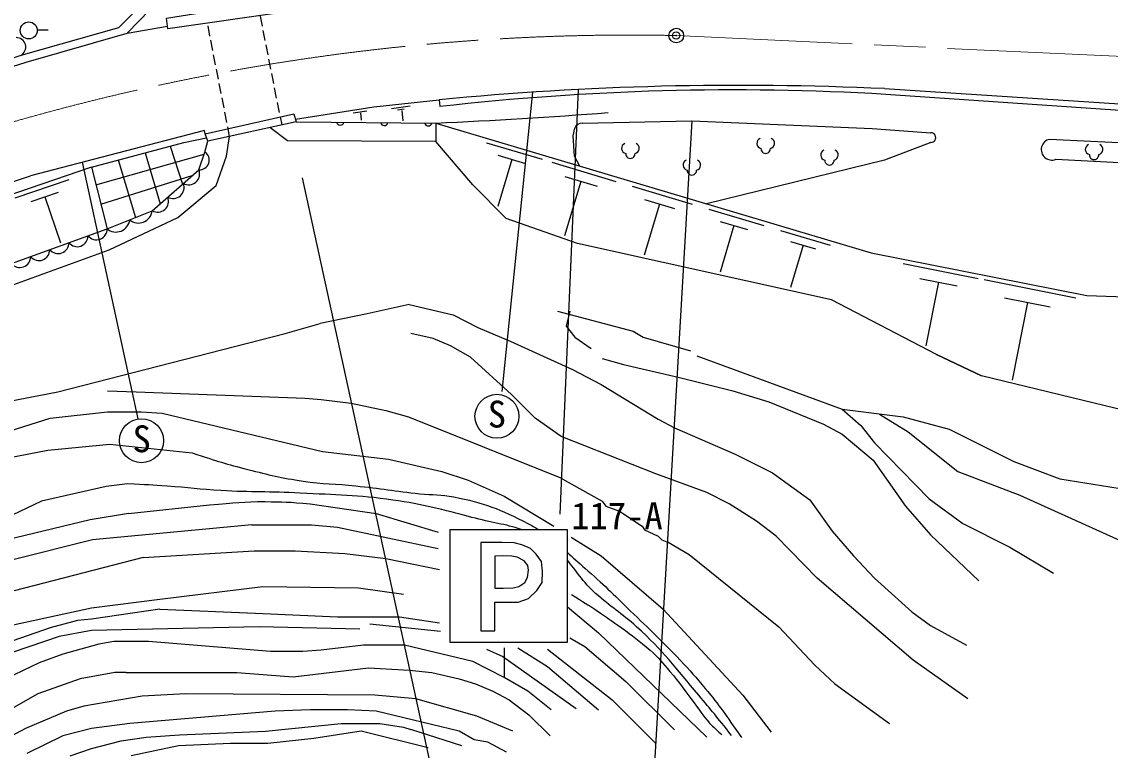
# Model space of a CAD drawing. Units: millimetres, scale not verified. Extents: x 40000 to 680000, y 20000 to 380000.
# Drawn here: x 326038 to 400172, y 266336 to 315993 of the extents above; entities that cross this region are included whole.
import ezdxf
from ezdxf.enums import TextEntityAlignment as Align

# ---------------------------------------------------------------- set-up
doc = ezdxf.new("R2010")
doc.units = ezdxf.units.MM
doc.header["$LTSCALE"] = 1000
doc.header["$PDMODE"] = 32
doc.header["$PDSIZE"] = 500
doc.linetypes.add('CHAIN', pattern=[18.5, 12, -1.5, 3.5, -1.5])
for name, color, linetype, lineweight in [('M-BGD', 7, 'Continuous', 25), ('M-BMK', 2, 'CHAIN', 13), ('M-BMK-SRVR', 3, 'Continuous', 25), ('M-STR-STR1', 1, 'Continuous', 25), ('M-STR-STRC', 7, 'Continuous', 25)]:
    doc.layers.add(name, color=color, linetype=linetype, lineweight=lineweight)
doc.styles.add('ＭＳ ゴシック', font='')
doc.styles.get('ＭＳ ゴシック').set_extended_font_data('MS Gothic')

msp = doc.modelspace()

# ---------------------------------------------------------------- linework, layer by layer
at = {"layer": 'M-BGD'}
for p, q in [((327095, 315442), (327827, 315442)), ((384806, 311432), (408104, 309935)), ((360833, 311190), (358742, 290790)), ((408016, 309462), (384885, 311037)), ((348612, 309783), (349533, 309923)), ((351218, 310079), (352487, 310261)), ((351639, 309980), (352081, 310048)), ((351915, 309944), (351982, 309237)), ((344726, 309168), (354240, 309086)), ((349116, 309778), (349163, 309294)), ((357694, 307743), (361472, 306616)), ((331087, 304870), (338453, 306964)), ((334437, 307060), (335460, 303584)), ((336155, 307518), (336987, 304925)), ((333957, 288918), (330164, 306411)), ((332602, 306571), (333777, 302654)), ((359414, 306613), (358456, 303402)), ((358470, 306895), (360358, 306331)), ((362132, 306419), (366506, 305115)), ((330777, 306084), (331851, 301883)), ((331420, 303567), (337645, 305504)), ((363030, 305437), (365217, 304785)), ((325578, 303988), (329263, 305249)), ((364123, 305111), (363014, 301393)), ((367601, 304788), (371702, 303565)), ((326688, 303750), (328531, 304381)), ((327610, 304066), (328682, 300933)), ((369468, 303561), (368428, 300076)), ((368443, 303867), (370493, 303256)), ((372843, 303225), (376579, 302110)), ((374544, 302107), (373596, 298931)), ((373610, 302386), (375478, 301828)), ((377706, 301774), (381105, 300760)), ((378404, 301011), (380103, 300504)), ((379254, 300757), (378392, 297869)), ((386079, 299504), (391183, 298495)), ((387204, 298486), (389756, 297982)), ((388480, 298234), (387623, 293896)), ((391596, 298414), (397835, 297181)), ((352423, 296725), (349573, 296094)), ((352423, 296725), (355415, 296009)), ((392971, 297170), (396090, 296554)), ((394531, 296862), (393483, 291559)), ((349573, 296094), (346355, 295416)), ((355415, 296009), (357108, 295162)), ((362527, 296263), (367691, 294908)), ((363373, 296263), (363119, 295247)), ((343985, 294739), (346355, 295416)), ((357108, 295162), (359309, 294231)), ((363119, 295247), (363712, 294485)), ((328491, 290760), (343985, 294739)), ((354060, 294400), (352536, 294739)), ((355245, 293892), (354060, 294400)), ((363712, 294485), (364813, 293723)), ((367691, 294908), (368369, 294485)), ((368369, 294485), (371586, 293554)), ((356600, 293130), (355245, 293892)), ((359309, 294231), (363543, 292284)), ((359394, 290590), (356600, 293130)), ((365575, 293046), (367014, 292622)), ((372009, 293215), (381915, 289574)), ((388350, 293300), (391398, 291860)), ((363543, 292284), (365490, 291268)), ((367014, 292622), (370739, 291776)), ((370739, 291776), (374465, 290844)), ((320532, 289236), (328491, 290760)), ((331877, 290844), (333825, 290760)), ((333825, 290760), (345339, 290336)), ((365490, 291268), (369385, 288897)), ((374465, 290844), (376920, 290082)), ((345339, 290336), (346440, 290252)), ((346440, 290252), (348472, 289998)), ((348472, 289998), (350843, 289490)), ((361003, 288982), (359394, 290590)), ((376920, 290082), (380645, 288558)), ((327983, 288982), (331877, 289405)), ((331877, 289405), (334163, 289405)), ((334163, 289405), (335603, 289320)), ((335603, 289320), (346525, 286696)), ((350843, 289490), (352367, 289066)), ((381915, 289574), (386064, 289066)), ((381915, 289574), (383185, 288474)), ((384455, 289236), (386403, 288050)), ((320193, 286526), (327983, 288982)), ((352367, 289066), (362696, 284918)), ((362781, 287712), (361003, 288982)), ((369385, 288897), (370485, 288304)), ((380645, 288558), (381915, 287881)), ((383185, 288474), (384117, 287288)), ((386064, 289066), (389197, 288220)), ((369215, 285172), (362781, 287712)), ((370485, 288304), (374634, 286526)), ((381915, 287881), (384032, 286103)), ((386403, 288050), (389789, 285341)), ((389197, 288220), (393599, 286018)), ((327813, 286780), (332047, 287204)), ((332047, 287204), (337635, 286611)), ((384117, 287288), (387842, 283478)), ((325104, 286272), (327813, 286780)), ((346525, 286696), (351012, 286188)), ((351012, 286188), (354653, 285341)), ((374634, 286526), (377174, 285256)), ((384032, 286103), (386233, 282970)), ((393599, 286018), (396732, 284833)), ((354653, 285341), (356431, 284748)), ((356431, 284748), (358886, 283648)), ((362696, 284918), (365575, 283309)), ((372687, 283902), (369215, 285172)), ((377174, 285256), (379714, 283394)), ((389789, 285341), (394023, 283732)), ((396732, 284833), (401981, 283986)), ((331793, 284325), (327390, 283309)), ((333232, 284494), (331793, 284325)), ((327390, 283309), (324173, 281785)), ((358886, 283648), (362273, 281616)), ((365575, 283309), (365829, 282970)), ((374211, 283140), (372687, 283902)), ((379714, 283394), (381238, 281277)), ((387842, 283478), (390128, 281785)), ((394023, 283732), (401304, 280430)), ((333317, 282462), (330692, 282039)), ((333317, 282462), (338820, 283055)), ((345678, 283140), (350165, 282462)), ((350165, 282462), (354399, 281192)), ((365829, 282970), (366760, 282632)), ((366760, 282632), (368284, 281616)), ((376073, 281954), (374211, 283140)), ((386233, 282970), (387927, 281023)), ((330692, 282039), (323665, 280346)), ((377428, 280938), (376073, 281954)), ((390128, 281785), (393345, 280176)), ((341699, 281700), (330861, 280684)), ((341699, 281700), (345763, 281700)), ((345763, 281700), (347541, 281531)), ((347541, 281531), (354399, 280092)), ((368284, 281616), (368453, 281362)), ((368453, 281362), (369385, 280938)), ((381238, 281277), (382677, 279584)), ((387927, 281023), (391229, 277890)), ((330861, 280684), (325527, 279330)), ((363458, 280854), (365490, 279584)), ((369385, 280938), (369639, 280684)), ((369639, 280684), (370078, 280506)), ((370062, 280515), (371501, 279668)), ((380222, 278060), (377428, 280938)), ((334313, 279484), (341868, 279922)), ((341868, 279922), (344662, 279922)), ((344662, 279922), (348049, 279753)), ((348049, 279753), (350843, 279414)), ((365490, 279584), (369723, 275943)), ((371501, 279668), (377597, 274758)), ((382677, 279584), (384117, 278060)), ((393345, 280176), (396309, 278398)), ((334313, 279484), (325527, 277213)), ((350843, 279414), (354483, 278652)), ((386741, 272472), (380222, 278060)), ((384117, 278060), (386657, 275774)), ((342461, 277467), (335433, 276620)), ((348980, 277382), (342461, 277467)), ((352028, 276959), (348980, 277382)), ((335433, 276620), (330777, 276028)), ((330777, 276028), (324935, 274758)), ((335433, 275943), (330777, 275266)), ((335433, 275943), (341953, 275689)), ((363204, 276112), (365321, 274334)), ((369723, 275943), (375142, 270101)), ((329845, 275181), (327983, 274673)), ((330777, 275266), (329845, 275181)), ((341953, 275689), (347541, 275435)), ((347541, 275435), (351774, 275435)), ((351774, 275435), (354483, 275012)), ((386657, 275774), (387927, 274842)), ((327983, 274673), (321633, 272472)), ((330777, 274504), (328575, 274080)), ((342207, 274758), (330777, 274504)), ((349065, 274588), (342207, 274758)), ((354568, 274419), (349742, 274927)), ((365321, 274334), (372687, 267222)), ((377597, 274758), (380053, 272133)), ((387927, 274842), (390382, 273488)), ((328575, 274080), (323580, 272387)), ((331285, 273572), (328829, 272895)), ((332301, 273742), (331285, 273572)), ((334671, 273742), (332301, 273742)), ((342969, 273064), (334671, 273742)), ((363373, 273996), (364389, 273403)), ((328829, 272895), (327221, 272302)), ((345170, 273064), (342969, 273064)), ((346440, 273149), (345170, 273064)), ((349319, 273488), (346440, 273149)), ((352113, 273488), (349319, 273488)), ((356769, 272387), (352113, 273488)), ((357701, 273234), (358801, 272726)), ((359817, 273318), (361849, 272048)), ((361849, 273234), (366252, 269762)), ((364389, 273403), (367183, 271032)), ((327221, 272302), (319177, 268408)), ((358886, 271286), (356769, 272387)), ((358801, 272726), (363797, 269170)), ((380053, 272133), (381407, 270863)), ((390467, 269847), (386741, 272472)), ((332385, 271625), (330015, 271202)), ((333147, 271625), (332385, 271625)), ((333147, 271625), (340683, 271625)), ((340683, 271625), (344514, 271343)), ((344514, 271343), (349657, 271964)), ((349657, 271964), (352451, 271794)), ((352451, 271794), (353975, 271625)), ((353975, 271625), (355838, 271202)), ((361849, 272048), (365321, 269085)), ((330015, 271202), (327136, 270186)), ((355838, 271202), (356939, 270863)), ((356939, 270863), (358124, 270355)), ((360495, 270355), (358886, 271286)), ((367183, 271032), (370485, 267730)), ((381407, 270863), (385133, 268154)), ((327136, 270186), (319008, 265529)), ((334248, 270016), (330269, 269339)), ((337211, 270186), (334248, 270016)), ((350081, 270101), (337211, 270186)), ((352875, 269847), (350081, 270101)), ((358124, 270355), (359225, 269762)), ((362103, 269085), (360495, 270355)), ((375142, 270101), (377089, 267561)), ((330269, 269339), (329083, 269000)), ((357023, 268662), (352875, 269847)), ((359225, 269762), (360579, 268746)), ((366252, 269762), (369215, 266799)), ((329083, 269000), (326289, 267815)), ((343307, 269000), (333401, 268154)), ((345678, 269085), (343307, 269000)), ((348218, 269085), (345678, 269085)), ((350165, 269000), (348218, 269085)), ((355838, 267646), (350165, 269000)), ((359479, 267646), (357023, 268662)), ((360579, 268746), (362019, 267307)), ((326289, 267815), (323919, 266545)), ((330777, 267815), (328829, 267307)), ((333401, 268154), (330777, 267815)), ((336788, 267392), (342630, 267646)), ((342630, 267646), (347795, 268154)), ((349149, 267646), (345932, 267138)), ((347795, 268154), (350419, 268154)), ((353724, 266495), (349149, 267646)), ((350419, 268154), (352028, 267900)), ((352028, 267900), (352542, 267747)), ((356007, 266630), (352542, 267747)), ((356854, 267053), (355838, 267646)), ((328829, 267307), (326374, 266122)), ((330777, 266460), (332809, 266968)), ((332809, 266968), (334502, 267222)), ((334502, 267222), (336788, 267392)), ((345932, 267138), (342799, 266799)), ((357785, 266884), (356854, 267053)), ((329337, 265952), (330777, 266460)), ((336703, 266630), (333486, 265952)), ((340259, 266799), (336703, 266630)), ((342799, 266799), (340259, 266799)), ((359055, 266206), (357785, 266884))]:
    msp.add_line(p, q, dxfattribs=at)
for points in [[(332626, 315583), (335433, 318446), (337330, 320054), (337541, 319574), (335528, 317631), (333211, 315209), (335966, 315696)], [(332626, 315583), (325967, 313699), (319859, 311698), (314230, 309706)], [(314441, 309238), (319800, 311169), (326330, 313240), (333211, 315209)], [(344675, 309352), (350022, 310190), (354457, 310670), (354521, 310211)], [(364208, 309087), (371675, 309240), (383957, 308726), (387963, 308427)], [(338529, 308356), (338478, 308571), (326628, 305492)], [(354240, 309086), (354240, 307822), (344129, 307875), (342940, 308778)], [(354240, 309086), (383896, 300241), (398588, 297338), (411773, 296871), (421060, 293645), (439360, 290591), (440413, 289933), (451254, 287938), (457521, 288676), (468158, 288570), (478407, 289288), (484831, 291421), (489703, 293948), (492599, 296713)], [(364055, 306159), (363692, 306822), (363604, 308226), (363702, 308740)], [(95038, 279022), (95689, 275830), (97084, 273145), (98848, 272118), (101560, 271775), (167418, 257791), (171328, 256883), (180096, 255737), (192418, 254671), (202845, 254868), (217261, 255935), (227016, 257396), (238548, 259568), (249252, 263478), (255827, 266090), (317360, 296560), (325338, 299522), (331851, 301883), (334923, 303112), (338100, 305903), (338503, 307114), (338700, 307851)], [(172308, 255441), (177787, 254418), (187503, 253588), (193190, 252996), (206697, 253351), (218072, 254418), (236970, 257320), (250003, 261645), (267658, 270058), (315525, 294051), (322220, 296894), (331995, 300449), (336662, 302641), (339268, 304826), (339979, 306827), (340195, 308178)], [(330777, 306084), (337077, 307764), (338621, 308084)], [(500931, 294529), (494171, 290395), (489357, 288220), (482422, 286962), (473379, 286017), (463068, 286188), (452527, 285341), (439065, 287119), (433816, 286950), (427127, 287542), (422809, 287458), (417645, 286865), (415359, 286272), (412565, 286357), (407418, 287964), (391398, 291860), (388350, 293300), (381178, 297048), (363879, 300879), (359021, 302577), (356770, 304868), (354240, 307822)], [(387947, 307771), (384787, 306554), (372669, 303589)], [(435280, 305713), (418141, 306894), (396047, 307977)], [(396468, 306620), (418136, 305486), (435139, 304769)], [(272222, 281829), (278804, 285103), (289766, 290788), (294462, 292984), (299780, 295459), (305204, 297855), (311286, 300172), (323069, 304303), (326628, 305492)], [(330777, 306084), (310539, 299158), (300455, 295025), (289054, 289838), (278804, 285103)]]:
    msp.add_lwpolyline(points, dxfattribs=at)
for points in [[(335888, 316237), (343886, 317524), (344060, 316660), (335992, 315512)], [(338700, 307851), (338529, 308356), (344574, 309718), (344726, 309168)]]:
    msp.add_lwpolyline(points, close=True, dxfattribs=at)
for centre, radius in [((326511, 315403), 579), ((358403, 289099), 1500), ((334191, 287436), 1500)]:
    msp.add_circle(centre, radius, dxfattribs=at)
for centre, radius, start, end in [((325669, 314269), 643, 297.62397, 91.96223), ((374968, 98614), 213045, 87.35331, 95.52476), ((374487, 134844), 176500, 86.6226, 96.49548), ((347726, 309199), 256, 192.18707, 346.82631), ((337478, 679715), 371008, 272.58942, 274.40598), ((350726, 309173), 256, 192.18707, 346.82631), ((353726, 309147), 256, 192.18707, 346.82631), ((364211, 308540), 547, 90.31591, 158.50103), ((387963, 308099), 328, 267.30385, 89.96829), ((396187, 307277), 714, 101.32268, 293.16023), ((338152, 306558), 658, 265.42369, 57.70641), ((398832, 307293), 359, 113.44836, 257.2818), ((399073, 306923), 321, 176.52859, 3.47141), ((399314, 307293), 359, 282.7182, 66.55164), ((337407, 305623), 747, 240.59394, 22.00163), ((336348, 304693), 747, 240.59394, 22.00163), ((335289, 303762), 747, 240.59394, 22.00163), ((332457, 302593), 934, 229.49452, 354.1083), ((333993, 303208), 934, 229.49452, 354.1083), ((331121, 301863), 730, 218.28292, 1.57165), ((329819, 301391), 730, 218.28292, 1.57165), ((327214, 300447), 730, 218.28292, 1.57165), ((328516, 300919), 730, 218.28292, 1.57165), ((325911, 299974), 730, 218.28292, 1.57165)]:
    msp.add_arc(centre, radius, start, end, dxfattribs=at)
for points, knots in [([(337635, 286611), (339429, 286024), (339937, 285856), (341441, 285475), (342893, 285107), (343711, 284898), (345193, 284680), (346586, 284475), (347382, 284502), (348783, 284357), (350491, 284181), (351439, 283997), (353147, 283820), (354053, 283726), (354575, 283781), (355469, 283605), (357517, 283201), (358649, 282765), (360499, 281799), (360757, 281664), (360992, 281530), (361211, 281393)], [0, 0, 0, 0, 1, 1, 1, 2, 2, 2, 3, 3, 3, 4, 4, 4, 5, 5, 5, 6, 6, 6, 7, 7, 7, 7]), ([(360043, 281393), (358998, 281745), (358011, 281857), (356694, 282207), (354617, 282759), (353447, 283082), (351320, 283390), (348870, 283744), (347471, 283727), (344999, 283863), (342894, 283978), (341708, 283907), (339603, 284035), (338173, 284121), (337377, 284239), (335948, 284336), (334888, 284407), (334547, 284428), (333232, 284494)], [0, 0, 0, 0, 1, 1, 1, 2, 2, 2, 3, 3, 3, 4, 4, 4, 5, 5, 5, 6, 6, 6, 6]), ([(338820, 283055), (340604, 283223), (341129, 283286), (342613, 283282), (343811, 283279), (344235, 283256), (345678, 283140)], [0, 0, 0, 0, 1, 1, 1, 2, 2, 2, 2]), ([(363180, 279834), (363545, 279499), (363931, 279140), (364391, 278746), (365649, 277667), (366290, 276991), (367486, 275844), (368836, 274549), (369591, 273821), (370883, 272469), (371574, 271746), (371941, 271322), (372581, 270555), (373625, 269307), (373929, 268824), (375054, 267202)], [0, 0, 0, 0, 1, 1, 1, 2, 2, 2, 3, 3, 3, 4, 4, 4, 5, 5, 5, 5]), ([(374387, 267331), (373339, 268668), (373043, 269022), (372152, 270082), (370568, 271966), (369734, 273088), (367916, 274747), (366876, 275697), (366167, 276082), (365122, 277026), (364250, 277814), (363776, 278605), (363180, 279325)], [0, 0, 0, 0, 1, 1, 1, 2, 2, 2, 3, 3, 3, 4, 4, 4, 4]), ([(363485, 276948), (364328, 276426), (364554, 276287), (365224, 275840), (365875, 275405), (366237, 275157), (366867, 274693), (367651, 274117), (368103, 273806), (368829, 273158), (369407, 272643), (369680, 272299), (370186, 271712), (370875, 270913), (371181, 270399), (371829, 269566), (372313, 268944), (372525, 268541), (373084, 267986), (373324, 267748), (373412, 267657), (373721, 267400)], [0, 0, 0, 0, 1, 1, 1, 2, 2, 2, 3, 3, 3, 4, 4, 4, 5, 5, 5, 6, 6, 6, 7, 7, 7, 7])]:
    msp.add_open_spline(points, degree=3, knots=knots, dxfattribs=at)
at = {"layer": 'M-BMK'}
msp.add_line((370614, 315053), (470815, 310318), dxfattribs=at)
msp.add_arc((367437, 163180), 151906, 88.80143, 115.16742, dxfattribs=at)
at = {"layer": 'M-BMK-SRVR'}
msp.add_circle((370614, 315053), 500, dxfattribs=at)
msp.add_point((370614, 315053), dxfattribs=at)
at = {"layer": 'M-STR-STR1'}
for p, q in [((342423, 315698), (342287, 316384)), ((338858, 315021), (338724, 315708)), ((342618, 314717), (342482, 315403)), ((339050, 314040), (338915, 314727)), ((342813, 313736), (342677, 314423)), ((339241, 313059), (339107, 313746)), ((343008, 312755), (342872, 313442)), ((339433, 312077), (339299, 312764)), ((343203, 311774), (343067, 312461)), ((339625, 311096), (339491, 311783)), ((343398, 310794), (343262, 311480)), ((339817, 310114), (339682, 310801)), ((343593, 309813), (343457, 310499)), ((340008, 309133), (339874, 309820)), ((343763, 308958), (343652, 309519)), ((340195, 308178), (340066, 308838))]:
    msp.add_line(p, q, dxfattribs=at)
at = {"layer": 'M-STR-STRC'}
for p, q in [((362701, 282423), (363950, 311374)), ((371675, 309240), (368764, 258902)), ((354744, 261376), (345151, 305355)), ((358886, 273318), (358886, 271286))]:
    msp.add_line(p, q, dxfattribs=at)
for points in [[(355221, 281393), (363180, 281393), (363180, 273673), (355221, 273673)], [(357310, 280494), (357310, 274466), (358262, 274466), (358262, 276422), (359848, 276422), (360562, 276687), (361117, 277216), (361487, 277771), (361514, 278511), (361435, 279199), (361064, 279701), (360694, 280098), (360086, 280336), (359584, 280468), (358764, 280494)], [(358262, 279569), (358262, 277374), (358817, 277374), (359504, 277401), (359901, 277507), (360298, 277771), (360483, 278115), (360562, 278617), (360509, 278934), (360245, 279252), (359769, 279490), (359425, 279569), (358764, 279595)]]:
    msp.add_lwpolyline(points, close=True, dxfattribs=at)
for centre, radius, start, end in [((367249, 307365), 359, 113.44836, 257.2818), ((367731, 307365), 359, 282.7182, 66.55164), ((376465, 307708), 359, 113.44836, 257.2818), ((376947, 307708), 359, 282.7182, 66.55164), ((367490, 306995), 321, 176.52859, 3.47141), ((376706, 307338), 321, 176.52859, 3.47141), ((380809, 306918), 359, 113.44836, 257.2818), ((381291, 306918), 359, 282.7182, 66.55164), ((371436, 306233), 359, 113.44836, 257.2818), ((371918, 306233), 359, 282.7182, 66.55164), ((381050, 306548), 321, 176.52859, 3.47141), ((371677, 305863), 321, 176.52859, 3.47141)]:
    msp.add_arc(centre, radius, start, end, dxfattribs=at)

# ---------------------------------------------------------------- texts
at = {"layer": 'M-BGD', "style": 'ＭＳ ゴシック'}
for p in [(357774, 287783), (333584, 286098)]:
    msp.add_text('S', height=1833, dxfattribs=at).set_placement(p, align=Align.BOTTOM_LEFT)
at = {"layer": 'M-STR-STRC', "style": 'ＭＳ ゴシック'}
msp.add_text('117-A', height=1833, dxfattribs=at).set_placement((363458, 280854), align=Align.BOTTOM_LEFT)

doc.saveas('drawing.dxf')
